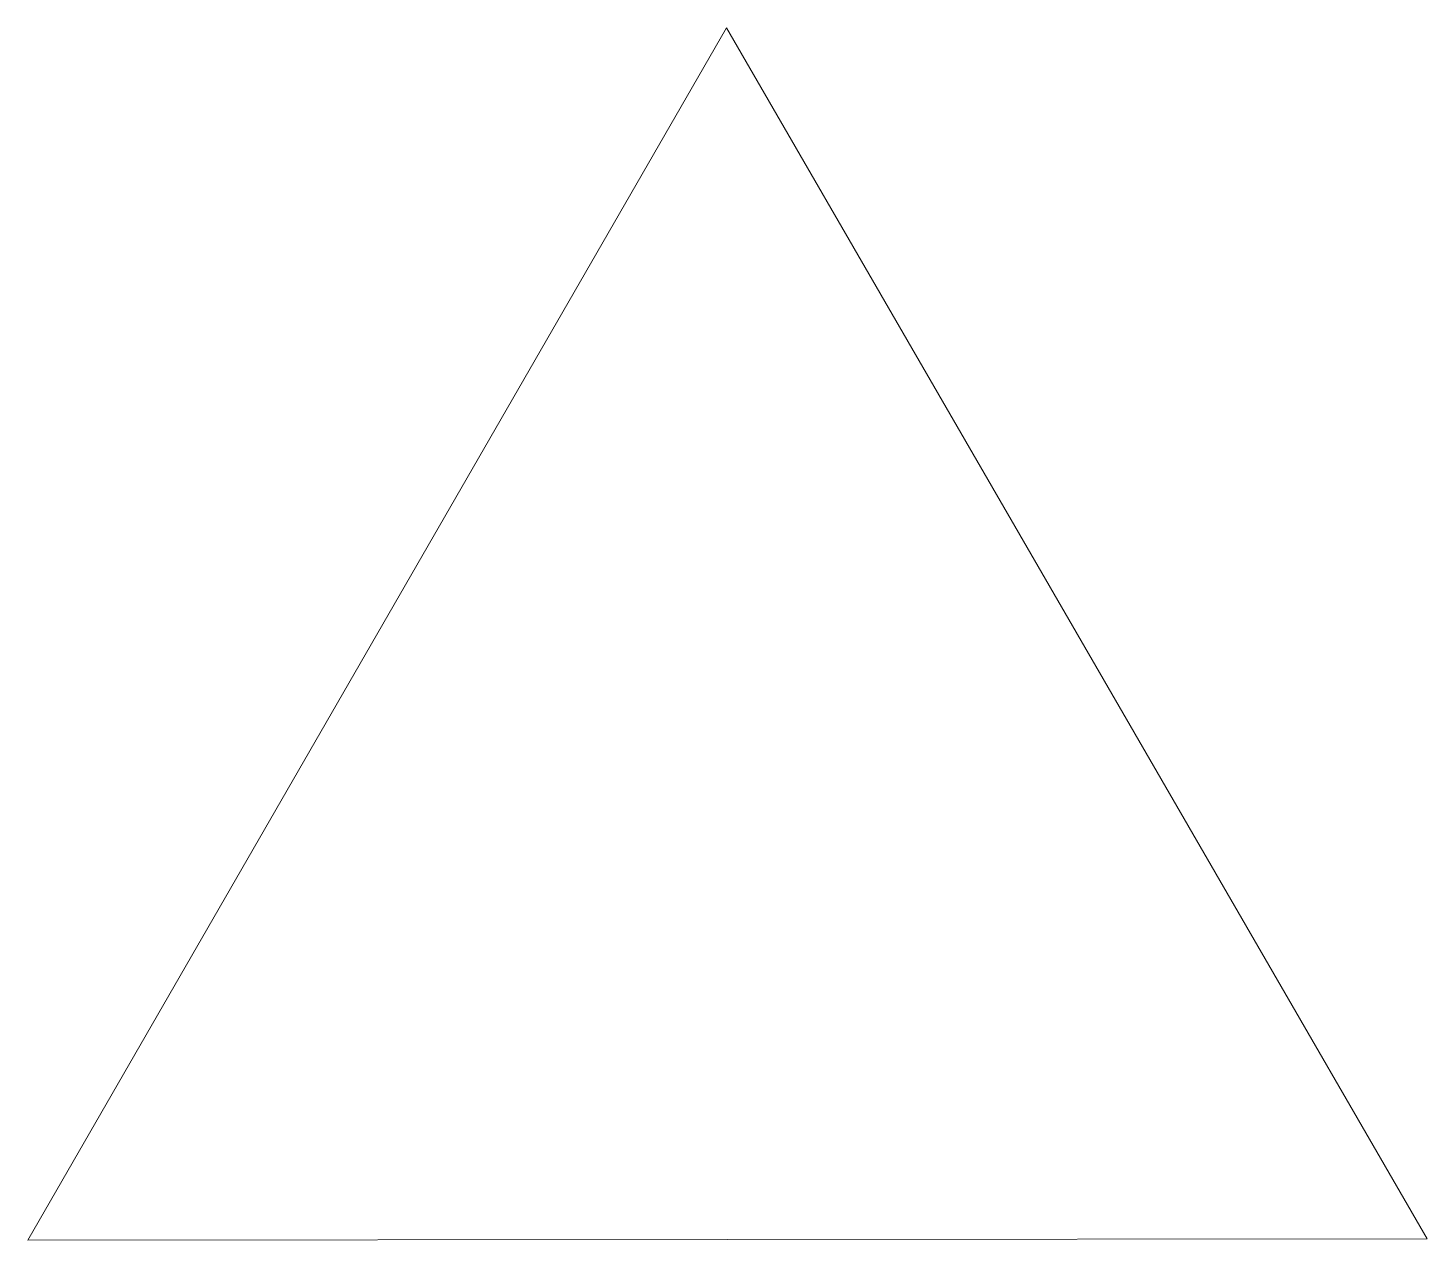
# Model space of a CAD drawing. Header units: millimetres. Extents: x 78 to 180, y 121 to 209.
import ezdxf

# ---------------------------------------------------------------- set-up
doc = ezdxf.new("R2010")
doc.units = ezdxf.units.MM
doc.layers.get('0').update_dxf_attribs({"linetype": 'CONTINUOUS', "lineweight": 0})

msp = doc.modelspace()

# ---------------------------------------------------------------- linework, layer by layer
for p, q in [((128.71, 209.33), (78.04, 121.42)), ((179.5, 121.5), (128.71, 209.33)), ((78.04, 121.42), (179.5, 121.5))]:
    msp.add_line(p, q)

doc.saveas('drawing.dxf')
